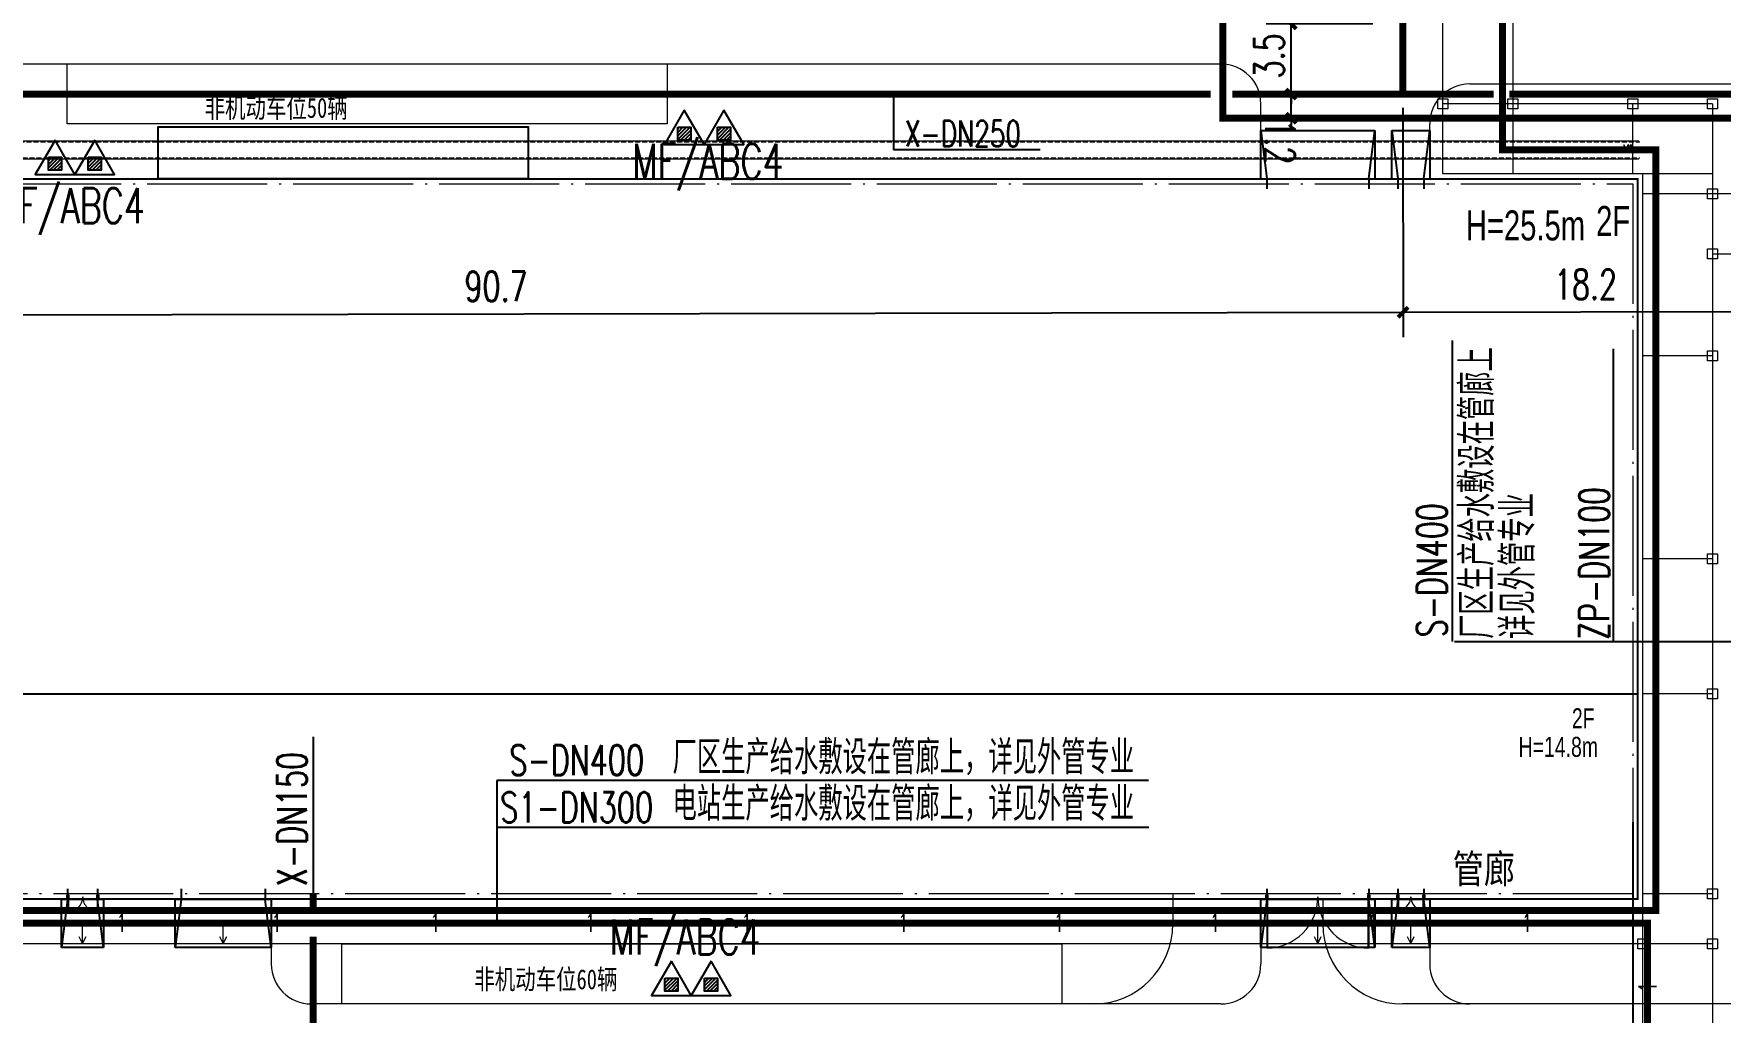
# Model space of a CAD drawing. Header units: metres. Extents: x 497246 to 997717, y 2998582 to 5998198.
# Drawn here: x 499373 to 499457.4, y 2999071.9 to 2999120.8 of the extents above; entities that cross this region are included whole.
import ezdxf
from ezdxf.enums import TextEntityAlignment as Align

# ---------------------------------------------------------------- set-up
doc = ezdxf.new("R2010")
doc.units = ezdxf.units.M
doc.header["$LTSCALE"] = 1000
doc.linetypes.add('DASH', pattern=[0.35, 0.25, -0.1])
doc.linetypes.add('DOTE', pattern=[2.42, 2, -0.2, 0.02, -0.2])
doc.layers.get('0').update_dxf_attribs({"linetype": 'CONTINUOUS'})
doc.layers.get('Defpoints').update_dxf_attribs({"linetype": 'CONTINUOUS'})
for name, color, linetype, lineweight in [('8', 8, 'CONTINUOUS', 5), ('A-门', 2, 'CONTINUOUS', 13), ('T停车位', 35, 'CONTINUOUS', 13), ('地沟', 203, 'CONTINUOUS', 18), ('常规模型', 2, 'CONTINUOUS', 18), ('桁架-管廊', 6, 'CONTINUOUS', 0), ('道路', 4, 'CONTINUOUS', 15)]:
    doc.layers.add(name, color=color, linetype=linetype, lineweight=lineweight)
for name, color, linetype in [('EQUIP_灭火器', 7, 'CONTINUOUS'), ('PIPE-喷淋', 6, 'CONTINUOUS'), ('PIPE-消防', 1, 'CONTINUOUS'), ('PIPE-给水', 3, 'CONTINUOUS'), ('PUB_TEXT', 7, 'CONTINUOUS'), ('TEXT_灭火器', 7, 'CONTINUOUS'), ('TEXT_给水', 7, 'CONTINUOUS'), ('TWT_DIM', 3, 'CONTINUOUS'), ('T停车位标注', 35, 'CONTINUOUS'), ('建筑', 7, 'CONTINUOUS'), ('建筑门坡散水', 9, 'CONTINUOUS'), ('文字', 255, 'CONTINUOUS')]:
    doc.layers.add(name, color=color, linetype=linetype)
doc.layers.add('建筑轴线', color=1, linetype='DOTE', lineweight=15, plot=False)
doc.styles.add('-黑体', font='simhei.ttf', dxfattribs={"width": 0.8})
doc.styles.add('_TCH_DIM', font='SIMPLEX', dxfattribs={"bigfont": 'GBCBIG'})
doc.styles.add('_TCH_DIM_T3', font='SIMPLEX', dxfattribs={"width": 0.705882, "bigfont": 'GBCBIG'})
doc.styles.add('DIMHT', font='simhei.ttf', dxfattribs={"width": 0.8})
doc.styles.add('HZTXT', font='txt', dxfattribs={"width": 0.7, "bigfont": 'HZTXT'})
doc.styles.add('TG_LINETYPE', font='SIMPLEX', dxfattribs={"width": 0.8, "height": 3, "bigfont": 'HZTXT'})
doc.styles.add('亨利项目总图布置_2022_8_8_t3--03$0$亨利项目总图布置_2022_8_8_t3--02$0$CEC', font='ARIALN.TTF')
doc.linetypes.add('TG_J', pattern='A,2,-0.3,["J",TG_LINETYPE,S=0.1,R=0,X=-0.23,Y=-0.15],0', length=2.3)
doc.linetypes.add('TG_QS', pattern='A,3,-0.6,["QS",TG_LINETYPE,S=0.1,R=0,X=-0.52,Y=-0.15],0', length=3.6)
doc.linetypes.add('TG_S', pattern='A,2,-0.6,["S",TG_LINETYPE,S=0.1,R=0,X=-0.52,Y=-0.15],0', length=2.6)
doc.linetypes.add('TG_X', pattern='A,3,-0.3,["X",TG_LINETYPE,S=0.1,R=0,X=-0.23,Y=-0.15],0', length=3.3)
doc.linetypes.add('TG_ZP', pattern='A,3,-0.6,["ZP",TG_LINETYPE,S=0.1,R=0,X=-0.6,Y=-0.2],0', length=3.6)
doc.dimstyles.new('_TWT_ARCH&&1', dxfattribs={"dimtxt": 1.4875, "dimasz": 0.5, "dimexe": 1.25, "dimexo": 1.5, "dimgap": 0.63125, "dimtad": 1, "dimdec": 1, "dimzin": 0, "dimdsep": 46, "dimtxsty": '_TCH_DIM_T3', "dimblk": 'ARCHTICK', "dimcen": 0.09, "dimclrt": 7, "dimazin": 2, "dimtfac": 1, "dimtdec": 1, "dimtix": 1, "dimtmove": 2, "dimatfit": 3, "dimfxl": 1, "dimtolj": 1, "dimtzin": 0, "dimarcsym": 0})

# ---------------------------------------------------------------- blocks, each defined once
blk = doc.blocks.new('A$Cb0f3db38')
at = {"layer": '8'}
for p, q in [((-162650, 2150), (313, 2150)), ((-162050, 1250), (313, 1250))]:
    blk.add_line(p, q, dxfattribs=at)
at = {"layer": '8', "linetype": 'DASH'}
for p, q in [((-162600, 2100), (363, 2100)), ((-162100, 1300), (363, 1300))]:
    blk.add_line(p, q, dxfattribs=at)
at = {"layer": '地沟'}
blk.add_lwpolyline([(-1724, 1808, 0, 0, 0), (-1487, 1808, 52, 0, 0), (-1292, 1808, 0, 0, 0)], format="xyseb", dxfattribs=at)
blk.add_lwpolyline([(-768, 1745), (-137, 1745), (-287, 1595), (-437, 1745)], dxfattribs=at)
at = {"layer": '地沟', "style": '_TCH_DIM', "width": 0.705882}
blk.add_text('-1.60', height=193.4, dxfattribs=at).set_placement((-696, 1762))
blk = doc.blocks.new('ZQWS-双扇平开门 - GM5151-4416404-0_000平面图_118')
at = {"color": 0, "lineweight": 18}
for p, q in [((-2550, 2550), (-2510, 2550)), ((-2550, 100), (-2550, 2550)), ((-2510, 0), (-2510, 2550)), ((2550, 2550), (2510, 2550)), ((2510, 0), (2510, 2550)), ((2550, 100), (2550, 2550)), ((-2510, 0), (-2550, 0)), ((2510, 0), (2550, 0))]:
    blk.add_line(p, q, dxfattribs=at)
at = {"color": 0, "lineweight": 50}
for p, q in [((-2550, 100), (-2550, -100)), ((2550, -100), (2550, 100))]:
    blk.add_line(p, q, dxfattribs=at)
at = {"color": 0, "lineweight": 18}
for centre, start, end in [((-2550, 0), 360, 90), ((2550, 0), 90, 180)]:
    blk.add_arc(centre, 2550, start, end, dxfattribs=at)
blk = doc.blocks.new('ZQWS-双扇平开门 - GM1324-4577468-0_000平面图_118')
at = {"color": 0, "lineweight": 18}
for p, q in [((-650, 650), (-610, 650)), ((-650, 100), (-650, 650)), ((-610, 0), (-650, 0)), ((-610, 0), (-610, 650)), ((650, 650), (610, 650)), ((610, 0), (610, 650)), ((650, 100), (650, 650)), ((610, 0), (650, 0))]:
    blk.add_line(p, q, dxfattribs=at)
at = {"color": 0, "lineweight": 50}
for p, q in [((-650, 100), (-650, -100)), ((650, -100), (650, 100))]:
    blk.add_line(p, q, dxfattribs=at)
at = {"color": 0, "lineweight": 18}
for centre, start, end in [((-650, 0), 360, 90), ((650, 0), 90, 180)]:
    blk.add_arc(centre, 650, start, end, dxfattribs=at)
blk = doc.blocks.new('ZQWS-双扇平开门 - GM1524-4417206-0_000平面图_118')
at = {"color": 0, "lineweight": 18}
for p, q in [((-750, 750), (-710, 750)), ((-750, 100), (-750, 750)), ((-710, 0), (-710, 750)), ((750, 750), (710, 750)), ((710, 0), (710, 750)), ((750, 100), (750, 750)), ((-710, 0), (-750, 0)), ((710, 0), (750, 0))]:
    blk.add_line(p, q, dxfattribs=at)
at = {"color": 0, "lineweight": 50}
for p, q in [((-750, 100), (-750, -100)), ((750, -100), (750, 100))]:
    blk.add_line(p, q, dxfattribs=at)
at = {"color": 0, "lineweight": 18}
for centre, start, end in [((-750, 0), 360, 90), ((750, 0), 90, 180)]:
    blk.add_arc(centre, 750, start, end, dxfattribs=at)
blk = doc.blocks.new('入门坡道 - 入门坡道-4591076-0_000平面图_118')
at = {"layer": '常规模型', "lineweight": 18}
for p, q in [((-2897, -2269), (-2897, 131)), ((-2897, 131), (-2597, 131)), ((-2597, 131), (-2897, -2269)), ((-2597, 131), (2503, 131)), ((2503, 131), (2803, 131)), ((2803, -2269), (2503, 131)), ((2803, 131), (2803, -2269)), ((2803, -2269), (-2897, -2269))]:
    blk.add_line(p, q, dxfattribs=at)
blk = doc.blocks.new('入门坡道 - 入门坡道 - 200-1_118')
at = {"layer": '常规模型'}
for q in [(-47, -1069), (-214, -1741), (127, -1728)]:
    blk.add_line((-47, -2069), q, dxfattribs=at)
blk.add_blockref('入门坡道 - 入门坡道-4591076-0_000平面图_118', (0, 0), dxfattribs=at)
blk = doc.blocks.new('入门坡道 - 入门坡道-4959790-0_000平面图_118')
at = {"layer": '常规模型', "lineweight": 18}
for p, q in [((-1097, -2269), (-1097, 131)), ((-1097, 131), (-797, 131)), ((-797, 131), (-1097, -2269)), ((-797, 131), (703, 131)), ((703, 131), (1003, 131)), ((1003, -2269), (703, 131)), ((1003, 131), (1003, -2269)), ((1003, -2269), (-1097, -2269))]:
    blk.add_line(p, q, dxfattribs=at)
blk = doc.blocks.new('入门坡道 - 入门坡道 - 200-6_118')
at = {"layer": '常规模型'}
for q in [(-47, -1069), (-214, -1741), (127, -1728)]:
    blk.add_line((-47, -2069), q, dxfattribs=at)
blk.add_blockref('入门坡道 - 入门坡道-4959790-0_000平面图_118', (0, 0), dxfattribs=at)
blk = doc.blocks.new('入门坡道 - 入门坡道-4934282-0_000平面图_118')
at = {"layer": '常规模型', "lineweight": 18}
for p, q in [((-997, -2269), (-997, 131)), ((-997, 131), (-697, 131)), ((-697, 131), (-997, -2269)), ((-697, 131), (603, 131)), ((603, 131), (903, 131)), ((903, -2269), (603, 131)), ((903, 131), (903, -2269)), ((903, -2269), (-997, -2269))]:
    blk.add_line(p, q, dxfattribs=at)
blk = doc.blocks.new('入门坡道 - 入门坡道 - 200-7_118')
at = {"layer": '常规模型'}
for q in [(-47, -1069), (-214, -1741), (127, -1728)]:
    blk.add_line((-47, -2069), q, dxfattribs=at)
blk.add_blockref('入门坡道 - 入门坡道-4934282-0_000平面图_118', (0, 0), dxfattribs=at)
blk = doc.blocks.new('入门坡道 - 入门坡道-4743831-0_000平面图_118')
at = {"layer": '常规模型', "lineweight": 18}
for p, q in [((-2447, -2269), (-2447, 131)), ((-2447, 131), (-2147, 131)), ((-2147, 131), (-2447, -2269)), ((-2147, 131), (2053, 131)), ((2053, 131), (2353, 131)), ((2353, -2269), (2053, 131)), ((2353, 131), (2353, -2269)), ((2353, -2269), (-2447, -2269))]:
    blk.add_line(p, q, dxfattribs=at)
blk = doc.blocks.new('入门坡道 - 入门坡道 - 200-5_118')
at = {"layer": '常规模型'}
for q in [(-47, -1069), (-214, -1741), (127, -1728)]:
    blk.add_line((-47, -2069), q, dxfattribs=at)
blk.add_blockref('入门坡道 - 入门坡道-4743831-0_000平面图_118', (0, 0), dxfattribs=at)
blk = doc.blocks.new('_ArchTick')
at = {"color": 0, "linetype": 'ByBlock', "const_width": 0.4}
blk.add_lwpolyline([(-0.5, -0.5), (0.5, 0.5)], dxfattribs=at)
blk = doc.blocks.new('*D370')
at = {"layer": 'Defpoints', "color": 0, "transparency": 16777216}
for p in [(499435.933, 2999117.83), (499441.515, 2999117.83), (499441.515, 2999116.62)]:
    blk.add_point(p, dxfattribs=at)
at = {"layer": 'TWT_DIM', "color": 0, "lineweight": -2, "transparency": 16777216}
for p, q in [((499435.933, 2999117.83), (499435.933, 2999118.33)), ((499440.015, 2999117.83), (499434.683, 2999117.83)), ((499435.933, 2999116.62), (499435.933, 2999117.83)), ((499440.015, 2999116.62), (499434.683, 2999116.62)), ((499435.933, 2999116.62), (499435.933, 2999116.12))]:
    blk.add_line(p, q, dxfattribs=at)
at = {"layer": 'TWT_DIM', "color": 0, "lineweight": -2, "transparency": 16777216, "xscale": 0.5, "yscale": 0.5, "zscale": 0.5}
for p, rotation in [((499435.933, 2999117.83), 270.0010160226506), ((499435.933, 2999116.62), 90.00101602265063)]:
    blk.add_blockref('_ArchTick', p, dxfattribs=dict(at, rotation=rotation))
at = {"layer": 'TWT_DIM', "color": 7, "transparency": 16777216, "insert": (499435.368, 2999115.442), "char_height": 1.4875, "attachment_point": 5, "rotation": 270.00102, "style": '_TCH_DIM_T3'}
blk.add_mtext('\\A1;1.2', dxfattribs=at)
blk = doc.blocks.new('*D371')
at = {"layer": 'Defpoints', "color": 0, "transparency": 16777216}
for p in [(499435.934, 2999121.333), (499441.515, 2999121.333), (499441.515, 2999117.83)]:
    blk.add_point(p, dxfattribs=at)
at = {"layer": 'TWT_DIM', "color": 0, "lineweight": -2, "transparency": 16777216}
for p, q in [((499435.934, 2999121.333), (499435.934, 2999121.833)), ((499440.015, 2999121.333), (499434.684, 2999121.333)), ((499435.934, 2999117.83), (499435.934, 2999121.333)), ((499440.015, 2999117.83), (499434.684, 2999117.83)), ((499435.934, 2999117.83), (499435.934, 2999117.33))]:
    blk.add_line(p, q, dxfattribs=at)
at = {"layer": 'TWT_DIM', "color": 0, "lineweight": -2, "transparency": 16777216, "xscale": 0.5, "yscale": 0.5, "zscale": 0.5}
for p, rotation in [((499435.934, 2999121.333), 270), ((499435.934, 2999117.83), 90)]:
    blk.add_blockref('_ArchTick', p, dxfattribs=dict(at, rotation=rotation))
at = {"layer": 'TWT_DIM', "color": 7, "transparency": 16777216, "insert": (499434.833, 2999119.737), "char_height": 1.4875, "attachment_point": 5, "rotation": 90, "style": '_TCH_DIM_T3'}
blk.add_mtext('\\A1;3.5', dxfattribs=at)
blk = doc.blocks.new('*D402')
at = {"layer": 'Defpoints', "color": 0, "transparency": 16777216}
for p in [(499441.516, 2999118.632), (499459.755, 2999118.665), (499459.776, 2999106.952)]:
    blk.add_point(p, dxfattribs=at)
at = {"layer": 'TWT_DIM', "color": 0, "lineweight": -2, "transparency": 16777216}
for p, q in [((499441.518, 2999117.132), (499441.539, 2999105.67)), ((499459.758, 2999117.165), (499459.778, 2999105.702)), ((499441.537, 2999106.92), (499459.776, 2999106.952))]:
    blk.add_line(p, q, dxfattribs=at)
at = {"layer": 'TWT_DIM', "color": 0, "lineweight": -2, "transparency": 16777216, "xscale": 0.5, "yscale": 0.5, "zscale": 0.5}
for p, rotation in [((499441.537, 2999106.92), 180.1021288848554), ((499459.776, 2999106.952), 0.1021288848553864)]:
    blk.add_blockref('_ArchTick', p, dxfattribs=dict(at, rotation=rotation))
at = {"layer": 'TWT_DIM', "color": 7, "transparency": 16777216, "insert": (499450.654, 2999108.311), "char_height": 1.4875, "attachment_point": 5, "rotation": 0.10213, "style": '_TCH_DIM_T3'}
blk.add_mtext('\\A1;18.2', dxfattribs=at)
blk = doc.blocks.new('*D403')
at = {"layer": 'Defpoints', "color": 0, "transparency": 16777216}
for p in [(499350.768, 2999118.47), (499441.516, 2999118.632), (499441.537, 2999106.92)]:
    blk.add_point(p, dxfattribs=at)
at = {"layer": 'TWT_DIM', "color": 0, "lineweight": -2, "transparency": 16777216}
for p, q in [((499350.771, 2999116.97), (499350.791, 2999105.508)), ((499441.518, 2999117.132), (499441.539, 2999105.67)), ((499350.789, 2999106.758), (499441.537, 2999106.92))]:
    blk.add_line(p, q, dxfattribs=at)
at = {"layer": 'TWT_DIM', "color": 0, "lineweight": -2, "transparency": 16777216, "xscale": 0.5, "yscale": 0.5, "zscale": 0.5}
for p, rotation in [((499350.789, 2999106.758), 180.1021288848537), ((499441.537, 2999106.92), 0.1021288848536816)]:
    blk.add_blockref('_ArchTick', p, dxfattribs=dict(at, rotation=rotation))
at = {"layer": 'TWT_DIM', "color": 7, "transparency": 16777216, "insert": (499396.16, 2999108.214), "char_height": 1.4875, "attachment_point": 5, "rotation": 0.10213, "style": '_TCH_DIM_T3'}
blk.add_mtext('\\A1;90.7', dxfattribs=at)
blk = doc.blocks.new('$TWTSYS$00000546')
h = blk.add_hatch()
h.set_pattern_fill('ANSI31', color=256, scale=200, style=0)
h.set_pattern_definition([(45, (-38543.802, -6670.83), (-17.67767, 17.67767), [])])
h.paths.add_polyline_path([(-65, 174), (65, 174), (65, 44), (-65, 44)])
for points in [[(0, 344), (-198, 0), (198, 0)], [(-65, 174), (65, 174), (65, 44), (-65, 44)]]:
    blk.add_lwpolyline(points, close=True)

msp = doc.modelspace()

# ---------------------------------------------------------------- hatches: boundary and pattern name
at = {"layer": 'PIPE-给水', "linetype": 'TG_J'}
for points in [[(499432.515, 2999116.62), (499432.34, 2999116.62), (499432.34, 2999116.445)], [(499432.515, 2999116.62), (499432.515, 2999116.445), (499432.34, 2999116.445)]]:
    msp.add_hatch(color=80, dxfattribs=at).paths.add_polyline_path(points)
at = {"layer": 'PIPE-给水', "linetype": 'TG_S'}
for color, points in [(111, [(499446.504, 2999115.044), (499446.329, 2999115.044), (499446.329, 2999114.869)]), (111, [(499446.504, 2999115.044), (499446.504, 2999114.869), (499446.329, 2999114.869)]), (111, [(499454.177, 2999115.044), (499454.177, 2999115.219), (499454.352, 2999115.219)]), (111, [(499454.177, 2999115.044), (499454.352, 2999115.044), (499454.352, 2999115.219)]), (111, [(499454.177, 2999077.009), (499454.352, 2999077.009), (499454.352, 2999076.834)]), (111, [(499454.177, 2999077.009), (499454.177, 2999076.834), (499454.352, 2999076.834)]), (70, [(499453.761, 2999076.379), (499453.936, 2999076.379), (499453.936, 2999076.554)]), (70, [(499453.761, 2999076.379), (499453.761, 2999076.554), (499453.936, 2999076.554)])]:
    msp.add_hatch(color=color, dxfattribs=at).paths.add_polyline_path(points)

# ---------------------------------------------------------------- linework, layer by layer
at = {"color": 0}
msp.add_line((499453.015, 2999081.431), (499453.015, 2999070.778), dxfattribs=at)
at = {"layer": 'PIPE-消防', "color": 70, "linetype": 'ByBlock'}
for p, q in [((499416.043, 2999117.755), (499416.043, 2999115.046)), ((499444.095, 2999090.461), (499474.515, 2999090.461)), ((499428.796, 2999083.512), (499396.192, 2999083.512)), ((499396.192, 2999083.512), (499396.192, 2999076.344)), ((499428.818, 2999081.153), (499396.192, 2999081.153))]:
    msp.add_line(p, q, dxfattribs=at)
at = {"layer": 'PIPE-消防', "color": 70, "linetype": 'TG_X', "ltscale": 700}
msp.add_line((499387.015, 2999085.684), (499387.015, 2999077.833), dxfattribs=at)
at = {"layer": 'PIPE-消防', "linetype": 'TG_X', "ltscale": 0.005, "const_width": 0.35}
for points in [[(499441.515, 2999117.83), (499441.515, 2999134.403)], [(499351.409, 2999117.832), (499431.9, 2999117.831)], [(499432.984, 2999117.831), (499441.515, 2999117.83)], [(499441.515, 2999117.83), (499446.066, 2999117.831)], [(499446.842, 2999117.831), (499459.101, 2999117.831)]]:
    msp.add_lwpolyline(points, dxfattribs=at)
at = {"layer": 'PIPE-消防', "linetype": 'TG_X', "ltscale": 0.0025, "const_width": 0.35}
for points in [[(499387.015, 2999077.054), (499387.015, 2999077.833)], [(499387.015, 2999065.357), (499387.015, 2999075.704)]]:
    msp.add_lwpolyline(points, dxfattribs=at)
at = {"layer": 'PIPE-给水', "color": 70, "linetype": 'ByBlock'}
for p, q in [((499423.382, 2999115.046), (499416.043, 2999115.046)), ((499443.994, 2999105.503), (499443.994, 2999090.461)), ((499452.046, 2999105.091), (499452.046, 2999090.461))]:
    msp.add_line(p, q, dxfattribs=at)
at = {"layer": 'PIPE-给水', "color": 111, "linetype": 'TG_S', "ltscale": 0.004, "const_width": 0.35}
for points in [[(499446.504, 2999116.62), (499446.504, 2999173.376)], [(499446.504, 2999115.044), (499446.504, 2999116.62)], [(499454.177, 2999115.044), (499446.504, 2999115.044)]]:
    msp.add_lwpolyline(points, dxfattribs=at)
at = {"layer": 'PIPE-给水', "color": 80, "linetype": 'TG_J', "ltscale": 0.004, "const_width": 0.35}
for points in [[(499432.515, 2999116.62), (499432.515, 2999169.333)], [(499432.515, 2999116.62), (499446.504, 2999116.62)], [(499446.504, 2999116.62), (499473.923, 2999116.621)]]:
    msp.add_lwpolyline(points, dxfattribs=at)
at = {"layer": 'PIPE-给水', "color": 111, "linetype": 'TG_S', "ltscale": 0.0025, "const_width": 0.35}
msp.add_lwpolyline([(499454.177, 2999077.009), (499454.177, 2999115.044)], dxfattribs=at)
at = {"layer": 'PIPE-给水', "color": 111, "linetype": 'TG_S', "ltscale": 0.003, "const_width": 0.35}
msp.add_lwpolyline([(499349.416, 2999077.009), (499454.177, 2999077.009)], dxfattribs=at)
at = {"layer": 'PIPE-给水', "color": 70, "linetype": 'TG_S', "ltscale": 0.003, "const_width": 0.35}
msp.add_lwpolyline([(499350.416, 2999076.379), (499453.761, 2999076.379)], dxfattribs=at)
at = {"layer": 'PIPE-给水', "color": 70, "linetype": 'TG_S', "ltscale": 0.0025, "const_width": 0.35}
msp.add_lwpolyline([(499453.761, 2999056.233), (499453.761, 2999076.379)], dxfattribs=at)
at = {"layer": 'T停车位'}
for points in [[(499374.713, 2999119.333), (499404.713, 2999119.333), (499404.713, 2999116.333), (499374.713, 2999116.333)], [(499388.453, 2999075.333), (499424.453, 2999075.333), (499424.453, 2999072.333), (499388.453, 2999072.333)]]:
    msp.add_lwpolyline(points, close=True, dxfattribs=at)
at = {"layer": '建筑'}
msp.add_line((499239.765, 2999087.833), (499453.265, 2999087.833), dxfattribs=at)
at = {"layer": '建筑', "linetype": 'Continuous'}
msp.add_lwpolyline([(499397.765, 2999113.583), (499379.265, 2999113.583), (499379.265, 2999116.183), (499397.765, 2999116.183)], close=True, dxfattribs=at)
at = {"layer": '建筑', "linetype": 'Continuous', "const_width": 0.1}
msp.add_lwpolyline([(499453.265, 2999077.583), (499239.765, 2999077.583), (499239.765, 2999113.583), (499453.265, 2999113.583)], close=True, dxfattribs=at)
at = {"layer": '建筑轴线', "ltscale": 0.003}
msp.add_lwpolyline([(499240.015, 2999113.333), (499453.015, 2999113.333), (499453.015, 2999077.833), (499240.015, 2999077.833)], close=True, dxfattribs=at)
at = {"layer": '建筑门坡散水', "linetype": 'Continuous'}
for p, q in [((499434.415, 2999116.003), (499440.115, 2999116.003)), ((499434.415, 2999113.603), (499434.415, 2999116.003)), ((499434.415, 2999116.003), (499434.715, 2999113.603)), ((499439.815, 2999113.603), (499440.115, 2999116.003)), ((499440.115, 2999116.003), (499440.115, 2999113.603)), ((499440.965, 2999116.003), (499442.865, 2999116.003)), ((499440.965, 2999113.603), (499440.965, 2999116.003)), ((499440.965, 2999116.003), (499441.265, 2999113.603)), ((499442.565, 2999113.603), (499442.865, 2999116.003)), ((499442.865, 2999116.003), (499442.865, 2999113.603)), ((499434.715, 2999113.583), (499434.715, 2999113.083)), ((499439.815, 2999113.583), (499439.815, 2999113.083)), ((499441.265, 2999113.583), (499441.265, 2999113.083)), ((499442.565, 2999113.583), (499442.565, 2999113.083)), ((499374.426, 2999075.163), (499374.426, 2999077.563)), ((499374.726, 2999077.563), (499374.426, 2999075.163)), ((499374.726, 2999078.083), (499374.726, 2999077.583)), ((499376.226, 2999078.083), (499376.226, 2999077.583)), ((499376.526, 2999075.163), (499376.226, 2999077.563)), ((499376.526, 2999077.563), (499376.526, 2999075.163)), ((499380.115, 2999075.163), (499380.115, 2999077.563)), ((499380.415, 2999077.563), (499380.115, 2999075.163)), ((499380.415, 2999078.083), (499380.415, 2999077.583)), ((499384.615, 2999078.083), (499384.615, 2999077.583)), ((499384.915, 2999075.163), (499384.615, 2999077.563)), ((499384.915, 2999077.563), (499384.915, 2999075.163)), ((499434.415, 2999075.163), (499434.415, 2999077.563)), ((499434.715, 2999077.563), (499434.415, 2999075.163)), ((499434.715, 2999078.083), (499434.715, 2999077.583)), ((499439.815, 2999078.083), (499439.815, 2999077.583)), ((499440.115, 2999075.163), (499439.815, 2999077.563)), ((499440.115, 2999077.563), (499440.115, 2999075.163)), ((499440.965, 2999075.163), (499440.965, 2999077.563)), ((499441.265, 2999077.563), (499440.965, 2999075.163)), ((499441.265, 2999078.083), (499441.265, 2999077.583)), ((499442.565, 2999078.083), (499442.565, 2999077.583)), ((499442.865, 2999075.163), (499442.565, 2999077.563)), ((499442.865, 2999077.563), (499442.865, 2999075.163)), ((499376.526, 2999075.163), (499374.426, 2999075.163)), ((499384.915, 2999075.163), (499380.115, 2999075.163)), ((499440.115, 2999075.163), (499434.415, 2999075.163)), ((499442.865, 2999075.163), (499440.965, 2999075.163))]:
    msp.add_line(p, q, dxfattribs=at)
at = {"layer": '桁架-管廊', "linetype": 'ByBlock', "ltscale": 0.2}
for p, q in [((499457.015, 2999112.833), (499453.515, 2999112.833)), ((499457.015, 2999104.733), (499453.515, 2999104.733)), ((499457.015, 2999094.583), (499453.515, 2999094.583)), ((499457.015, 2999087.833), (499453.515, 2999087.833)), ((499457.015, 2999077.833), (499453.515, 2999077.833)), ((499457.015, 2999075.333), (499349.015, 2999075.333))]:
    msp.add_line(p, q, dxfattribs=at)
for points in [[(499443.515, 2999113.843), (499443.515, 2999173.838), (499447.015, 2999173.838), (499447.015, 2999113.843)], [(499457.015, 2999117.333), (499443.515, 2999117.333)], [(499453.015, 2999113.833), (499453.015, 2999117.333)], [(499457.015, 2999117.333), (499457.015, 2999056.333)], [(499457.015, 2999113.833), (499443.515, 2999113.833)], [(499453.515, 2999056.333), (499453.515, 2999113.833)], [(499480.515, 2999112.833), (499456.765, 2999112.833)], [(499457.015, 2999109.833), (499480.515, 2999109.833)]]:
    msp.add_lwpolyline(points, dxfattribs=at)
for points in [[(499443.265, 2999117.583), (499443.765, 2999117.583), (499443.765, 2999117.083), (499443.265, 2999117.083)], [(499446.765, 2999117.583), (499447.265, 2999117.583), (499447.265, 2999117.083), (499446.765, 2999117.083)], [(499452.765, 2999117.583), (499453.265, 2999117.583), (499453.265, 2999117.083), (499452.765, 2999117.083)], [(499456.765, 2999117.583), (499457.265, 2999117.583), (499457.265, 2999117.083), (499456.765, 2999117.083)], [(499456.765, 2999113.083), (499457.265, 2999113.083), (499457.265, 2999112.583), (499456.765, 2999112.583)], [(499456.765, 2999110.083), (499457.265, 2999110.083), (499457.265, 2999109.583), (499456.765, 2999109.583)], [(499456.765, 2999104.983), (499457.265, 2999104.983), (499457.265, 2999104.483), (499456.765, 2999104.483)], [(499456.765, 2999094.833), (499457.265, 2999094.833), (499457.265, 2999094.333), (499456.765, 2999094.333)], [(499456.765, 2999088.083), (499457.265, 2999088.083), (499457.265, 2999087.583), (499456.765, 2999087.583)], [(499456.765, 2999078.083), (499457.265, 2999078.083), (499457.265, 2999077.583), (499456.765, 2999077.583)], [(499453.265, 2999075.583), (499453.765, 2999075.583), (499453.765, 2999075.083), (499453.265, 2999075.083)], [(499456.765, 2999075.583), (499457.265, 2999075.583), (499457.265, 2999075.083), (499456.765, 2999075.083)]]:
    msp.add_lwpolyline(points, close=True, dxfattribs=at)
at = {"layer": '道路', "linetype": 'ByBlock', "lineweight": 0, "ltscale": 0.2}
for p, q in [((499341.665, 2999119.333), (499432.415, 2999119.333)), ((499444.865, 2999118.333), (499460.515, 2999118.333)), ((499434.415, 2999113.583), (499434.415, 2999117.333)), ((499442.865, 2999113.583), (499442.865, 2999116.333)), ((499384.915, 2999077.583), (499384.915, 2999074.333)), ((499430.015, 2999077.833), (499430.015, 2999076.833)), ((499430.015, 2999077.583), (499430.015, 2999076.333)), ((499434.415, 2999077.583), (499434.415, 2999074.333)), ((499437.515, 2999077.583), (499437.515, 2999076.333)), ((499437.515, 2999077.583), (499437.515, 2999076.833)), ((499442.865, 2999077.583), (499442.865, 2999074.333)), ((499432.415, 2999072.333), (499386.915, 2999072.333)), ((499460.515, 2999072.333), (499441.515, 2999072.333)), ((499460.515, 2999072.333), (499444.865, 2999072.333))]:
    msp.add_line(p, q, dxfattribs=at)
for centre, radius, start, end in [((499432.415, 2999117.333), 2, 0, 90), ((499444.865, 2999116.333), 2, 90, 180), ((499426.015, 2999076.333), 4, 270, 0), ((499441.515, 2999076.333), 4, 180, 270), ((499386.915, 2999074.333), 2, 180, 270), ((499432.415, 2999074.333), 2, 270, 0), ((499444.865, 2999074.333), 2, 180, 270)]:
    msp.add_arc(centre, radius, start, end, dxfattribs=at)

# ---------------------------------------------------------------- block references
at = {"color": 0, "xscale": 0.001, "yscale": 0.001, "zscale": 0.001}
msp.add_blockref('A$Cb0f3db38', (499453.015, 2999113.333), dxfattribs=at)
at = {"layer": 'A-门', "xscale": 0.001, "yscale": 0.001, "zscale": 0.001, "rotation": 180}
for name, p in [('ZQWS-双扇平开门 - GM1524-4417206-0_000平面图_118', (499375.49, 2999077.683)), ('ZQWS-双扇平开门 - GM5151-4416404-0_000平面图_118', (499437.265, 2999077.683)), ('ZQWS-双扇平开门 - GM1324-4577468-0_000平面图_118', (499441.915, 2999077.683))]:
    msp.add_blockref(name, p, dxfattribs=at)
at = {"layer": 'EQUIP_灭火器', "color": 3, "xscale": 0.005, "yscale": 0.005, "zscale": 0.005}
for p in [(499405.575, 2999115.303), (499407.559, 2999115.303), (499374.1, 2999113.8), (499376.084, 2999113.8), (499404.933, 2999072.754), (499406.916, 2999072.754)]:
    msp.add_blockref('$TWTSYS$00000546', p, dxfattribs=at)
at = {"layer": '常规模型', "xscale": 0.001, "yscale": 0.001, "zscale": 0.001}
for name, p in [('入门坡道 - 入门坡道 - 200-6_118', (499375.523, 2999077.432)), ('入门坡道 - 入门坡道 - 200-5_118', (499382.562, 2999077.432)), ('入门坡道 - 入门坡道 - 200-1_118', (499437.312, 2999077.432)), ('入门坡道 - 入门坡道 - 200-7_118', (499441.962, 2999077.432))]:
    msp.add_blockref(name, p, dxfattribs=at)

# ---------------------------------------------------------------- texts
at = {"layer": 'PIPE-喷淋', "linetype": 'TG_ZP', "ltscale": 800, "style": 'HZTXT', "width": 0.7}
msp.add_text('ZP-DN100', height=1.5, rotation=90, dxfattribs=at).set_placement((499451.091, 2999094.359, 18.097), align=Align.MIDDLE)
at = {"layer": 'PIPE-消防', "linetype": 'TG_X', "ltscale": 700, "style": 'HZTXT', "width": 0.7}
msp.add_text('X-DN250', height=1.3, dxfattribs=at).set_placement((499419.513, 2999115.853), align=Align.MIDDLE)
msp.add_text('X-DN150', height=1.5, rotation=90, dxfattribs=at).set_placement((499385.953, 2999081.58), align=Align.MIDDLE)
at = {"layer": 'PIPE-给水', "color": 91, "linetype": 'TG_QS', "ltscale": 800, "style": 'HZTXT', "width": 0.7}
msp.add_text('S-DN400', height=1.5, rotation=90, dxfattribs=at).set_placement((499442.97, 2999094.018), align=Align.MIDDLE)
at = {"layer": 'PIPE-给水', "color": 111, "linetype": 'TG_S', "ltscale": 0.6, "style": 'HZTXT', "width": 0.7}
msp.add_text('S-DN400', height=1.508, dxfattribs=at).set_placement((499400.193, 2999084.526), align=Align.MIDDLE)
at = {"layer": 'PIPE-给水', "color": 70, "linetype": 'TG_S', "ltscale": 0.6, "style": 'HZTXT', "width": 0.7}
for s, height, p in [('S1-DN300', 1.508, (499400.193, 2999082.167)), ('1', 0.9, (499377.428, 2999076.383, 12.529)), ('1', 0.9, (499385.192, 2999076.383, 12.529)), ('1', 0.9, (499393.115, 2999076.383, 12.529)), ('1', 0.9, (499400.874, 2999076.383, 12.529)), ('1', 0.9, (499408.693, 2999076.383, 12.529)), ('1', 0.9, (499416.531, 2999076.383, 12.529)), ('1', 0.9, (499424.316, 2999076.383, 12.529)), ('1', 0.9, (499432.124, 2999076.383, 12.529)), ('1', 0.9, (499440.03, 2999076.383, 12.529)), ('1', 0.9, (499447.731, 2999076.383, 12.529))]:
    msp.add_text(s, height=height, dxfattribs=at).set_placement(p, align=Align.MIDDLE)
msp.add_text('1', height=0.9, rotation=90, dxfattribs=at).set_placement((499453.765, 2999073.186, 12.529), align=Align.MIDDLE)
at = {"layer": 'PUB_TEXT', "style": '_TCH_DIM'}
for s, height, p in [('厂区生产给水敷设在管廊上', 1.68794, (499446.075, 2999090.589)), ('详见外管专业', 1.6879, (499448.114, 2999090.589))]:
    msp.add_text(s, height=height, rotation=90, dxfattribs=at).set_placement(p)
at = {"layer": 'PUB_TEXT', "color": 0, "linetype": 'Continuous', "insert": (499444.011, 2999079.807), "char_height": 1.42884, "attachment_point": 1, "style": '-黑体'}
msp.add_mtext('{\\fSimSun|b0|i0|c134|p2;管廊}', dxfattribs=at)
at = {"layer": 'TEXT_灭火器', "color": 3, "style": 'HZTXT', "width": 0.7}
for p in [(499402.98, 2999113.596), (499371.033, 2999111.372), (499401.841, 2999074.815)]:
    msp.add_text('MF/ABC4', height=1.75, dxfattribs=at).set_placement(p)
at = {"layer": 'TEXT_给水', "style": '_TCH_DIM'}
for s, p in [('厂区生产给水敷设在管廊上，详见外管专业', (499404.987, 2999083.819)), ('电站生产给水敷设在管廊上，详见外管专业', (499404.987, 2999081.497))]:
    msp.add_text(s, height=1.68794, dxfattribs=at).set_placement(p)
at = {"layer": 'T停车位标注', "style": 'DIMHT', "width": 0.75}
for s, p in [('非机动车位50辆', (499381.58, 2999116.643, 0)), ('非机动车位60辆', (499395.072, 2999073.07, 0))]:
    msp.add_text(s, height=1, dxfattribs=at).set_placement(p)
at = {"layer": '文字', "color": 7, "style": '亨利项目总图布置_2022_8_8_t3--03$0$亨利项目总图布置_2022_8_8_t3--02$0$CEC', "width": 0.85}
for s, height, p in [('2F', 1.5, (499451.186, 2999110.734)), ('H=25.5m', 1.5, (499444.669, 2999110.511)), ('2F', 1, (499449.974, 2999086.118)), ('H=14.8m', 1, (499447.306, 2999084.69))]:
    msp.add_text(s, height=height, dxfattribs=at).set_placement(p)

# ---------------------------------------------------------------- dimensions: what is measured, and where the dimension line sits
at = {"layer": 'TWT_DIM', "color": 3}
for base, p1, p2, angle, picture, middle in [((499435.934, 2999121.333), (499441.515, 2999117.83), (499441.515, 2999121.333), 90, '*D371', (499434.833, 2999119.737)), ((499435.933, 2999117.83), (499441.515, 2999116.62), (499441.515, 2999117.83), 90.00102, '*D370', (499435.368, 2999115.442))]:
    dim = msp.add_linear_dim(base=base, p1=p1, p2=p2, angle=angle, dimstyle='_TWT_ARCH&&1', dxfattribs=at)
    dim.commit()
    dim.dimension.update_dxf_attribs({"geometry": picture, "text_midpoint": middle, "dimtype": 129})
for p1, p2, picture, middle in [((499350.768, 2999118.47), (499441.516, 2999118.632), '*D403', (499396.16, 2999108.214)), ((499441.516, 2999118.632), (499459.755, 2999118.665), '*D402', (499450.654, 2999108.311))]:
    dim = msp.add_aligned_dim(p1=p1, p2=p2, distance=-11.712, dimstyle='_TWT_ARCH&&1', dxfattribs=at)
    dim.commit()
    dim.dimension.update_dxf_attribs({"geometry": picture, "text_midpoint": middle})

doc.saveas('drawing.dxf')
